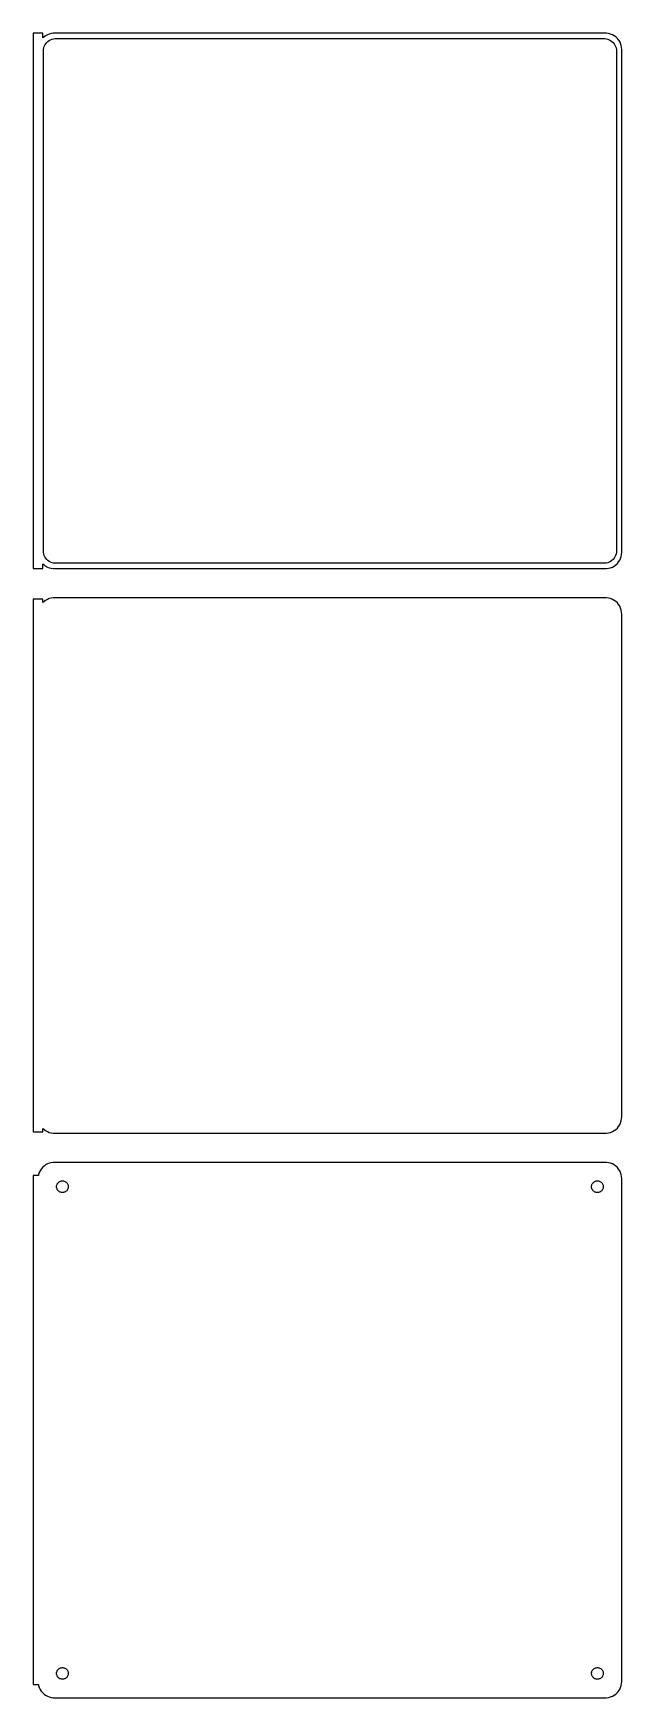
# Model space of a CAD drawing. Header units: metres. Extents: x -92 to 90, y 266 to 778.
import ezdxf

# ---------------------------------------------------------------- set-up
doc = ezdxf.new("R2010")
doc.units = ezdxf.units.M

msp = doc.modelspace()

# ---------------------------------------------------------------- linework, layer by layer
for p, q in [((-88.5, 778.49), (-91.5, 778.49)), ((-91.5, 778.49), (-91.5, 613.51)), ((-88.5, 777.059), (-88.5, 778.49)), ((-88.1871, 777.353), (-88.5, 777.059)), ((-87.6791, 777.722), (-88.1871, 777.353)), ((-88.1007, 774.426), (-87.8936, 774.866)), ((-87.8936, 774.866), (-87.633, 775.276)), ((-87.1289, 778.024), (-87.6791, 777.722)), ((-87.633, 775.276), (-87.323, 775.651)), ((-87.323, 775.651), (-86.9685, 775.984)), ((-86.5451, 778.255), (-87.1289, 778.024)), ((-86.9685, 775.984), (-86.5751, 776.27)), ((-86.5751, 776.27), (-86.1489, 776.504)), ((-85.9369, 778.411), (-86.5451, 778.255)), ((-86.1489, 776.504), (-85.6967, 776.683)), ((-85.3139, 778.49), (-85.9369, 778.411)), ((-85.6967, 776.683), (-85.2256, 776.804)), ((85.3139, 778.49), (-85.3139, 778.49)), ((-85.2256, 776.804), (-84.7432, 776.865)), ((-84.7432, 776.865), (84.7432, 776.865)), ((84.7432, 776.865), (85.2256, 776.804)), ((85.2256, 776.804), (85.6967, 776.683)), ((85.9369, 778.411), (85.3139, 778.49)), ((85.6967, 776.683), (86.1489, 776.504)), ((86.5451, 778.255), (85.9369, 778.411)), ((86.1489, 776.504), (86.5751, 776.27)), ((87.1289, 778.024), (86.5451, 778.255)), ((86.5751, 776.27), (86.9685, 775.984)), ((86.9685, 775.984), (87.323, 775.651)), ((87.6791, 777.722), (87.1289, 778.024)), ((87.323, 775.651), (87.633, 775.276)), ((87.633, 775.276), (87.8936, 774.866)), ((88.1871, 777.353), (87.6791, 777.722)), ((87.8936, 774.866), (88.1007, 774.426)), ((88.6448, 776.923), (88.1871, 777.353)), ((89.0451, 776.439), (88.6448, 776.923)), ((89.3815, 775.909), (89.0451, 776.439)), ((89.6489, 775.341), (89.3815, 775.909)), ((89.8429, 774.743), (89.6489, 775.341)), ((89.9606, 774.127), (89.8429, 774.743)), ((-88.3726, 773), (-88.3421, 773.485)), ((-88.3726, 619), (-88.3726, 773)), ((-88.3421, 773.485), (-88.251, 773.963)), ((-88.251, 773.963), (-88.1007, 774.426)), ((88.1007, 774.426), (88.251, 773.963)), ((88.251, 773.963), (88.3421, 773.485)), ((88.3421, 773.485), (88.3726, 773)), ((88.3726, 773), (88.3726, 619)), ((90, 773.5), (89.9606, 774.127)), ((90, 618.5), (90, 773.5)), ((-88.3421, 618.515), (-88.3726, 619)), ((-88.251, 618.037), (-88.3421, 618.515)), ((-88.1007, 617.574), (-88.251, 618.037)), ((-87.8936, 617.134), (-88.1007, 617.574)), ((-87.633, 616.724), (-87.8936, 617.134)), ((-87.323, 616.349), (-87.633, 616.724)), ((-86.9685, 616.016), (-87.323, 616.349)), ((-86.5751, 615.73), (-86.9685, 616.016)), ((-86.1489, 615.496), (-86.5751, 615.73)), ((86.5751, 615.73), (86.1489, 615.496)), ((86.9685, 616.016), (86.5751, 615.73)), ((87.323, 616.349), (86.9685, 616.016)), ((87.633, 616.724), (87.323, 616.349)), ((87.8936, 617.134), (87.633, 616.724)), ((88.1007, 617.574), (87.8936, 617.134)), ((88.251, 618.037), (88.1007, 617.574)), ((88.3421, 618.515), (88.251, 618.037)), ((88.3726, 619), (88.3421, 618.515)), ((89.0451, 615.561), (89.3815, 616.091)), ((89.3815, 616.091), (89.6489, 616.659)), ((89.6489, 616.659), (89.8429, 617.257)), ((89.8429, 617.257), (89.9606, 617.873)), ((89.9606, 617.873), (90, 618.5)), ((-91.5, 613.51), (-88.5, 613.51)), ((-88.5, 614.941), (-88.1871, 614.647)), ((-88.5, 613.51), (-88.5, 614.941)), ((-88.1871, 614.647), (-87.6791, 614.278)), ((-87.6791, 614.278), (-87.1289, 613.976)), ((-87.1289, 613.976), (-86.5451, 613.745)), ((-86.5451, 613.745), (-85.9369, 613.589)), ((-85.6967, 615.317), (-86.1489, 615.496)), ((-85.9369, 613.589), (-85.3139, 613.51)), ((-85.2256, 615.196), (-85.6967, 615.317)), ((-85.3139, 613.51), (85.3139, 613.51)), ((-84.7432, 615.135), (-85.2256, 615.196)), ((84.7432, 615.135), (-84.7432, 615.135)), ((85.2256, 615.196), (84.7432, 615.135)), ((85.6967, 615.317), (85.2256, 615.196)), ((85.3139, 613.51), (85.9369, 613.589)), ((86.1489, 615.496), (85.6967, 615.317)), ((85.9369, 613.589), (86.5451, 613.745)), ((86.5451, 613.745), (87.1289, 613.976)), ((87.1289, 613.976), (87.6791, 614.278)), ((87.6791, 614.278), (88.1871, 614.647)), ((88.1871, 614.647), (88.6448, 615.077)), ((88.6448, 615.077), (89.0451, 615.561)), ((-88.5, 604.115), (-91.5, 604.115)), ((-91.5, 604.115), (-91.5, 439.885)), ((-88.5, 603.059), (-88.5, 604.115)), ((-88.1871, 603.353), (-88.5, 603.059)), ((-87.6791, 603.722), (-88.1871, 603.353)), ((-87.1289, 604.024), (-87.6791, 603.722)), ((-86.5451, 604.255), (-87.1289, 604.024)), ((-85.9369, 604.411), (-86.5451, 604.255)), ((-85.3139, 604.49), (-85.9369, 604.411)), ((85.3139, 604.49), (-85.3139, 604.49)), ((85.9369, 604.411), (85.3139, 604.49)), ((86.5451, 604.255), (85.9369, 604.411)), ((87.1289, 604.024), (86.5451, 604.255)), ((87.6791, 603.722), (87.1289, 604.024)), ((88.1871, 603.353), (87.6791, 603.722)), ((88.6448, 602.923), (88.1871, 603.353)), ((89.0451, 602.439), (88.6448, 602.923)), ((89.3815, 601.909), (89.0451, 602.439)), ((89.6489, 601.341), (89.3815, 601.909)), ((89.8429, 600.743), (89.6489, 601.341)), ((89.9606, 600.127), (89.8429, 600.743)), ((90, 599.5), (89.9606, 600.127)), ((90, 444.5), (90, 599.5)), ((88.6448, 441.077), (89.0451, 441.561)), ((89.0451, 441.561), (89.3815, 442.091)), ((89.3815, 442.091), (89.6489, 442.659)), ((89.6489, 442.659), (89.8429, 443.257)), ((89.8429, 443.257), (89.9606, 443.873)), ((89.9606, 443.873), (90, 444.5)), ((-91.5, 439.885), (-88.5, 439.885)), ((-88.5, 439.885), (-88.5, 440.941)), ((-88.5, 440.941), (-88.1871, 440.647)), ((-88.1871, 440.647), (-87.6791, 440.278)), ((-87.6791, 440.278), (-87.1289, 439.976)), ((-87.1289, 439.976), (-86.5451, 439.745)), ((-86.5451, 439.745), (-85.9369, 439.589)), ((-85.9369, 439.589), (-85.3139, 439.51)), ((-85.3139, 439.51), (85.3139, 439.51)), ((85.3139, 439.51), (85.9369, 439.589)), ((85.9369, 439.589), (86.5451, 439.745)), ((86.5451, 439.745), (87.1289, 439.976)), ((87.1289, 439.976), (87.6791, 440.278)), ((87.6791, 440.278), (88.1871, 440.647)), ((88.1871, 440.647), (88.6448, 441.077)), ((-89.9, 426.444), (-91.5, 426.444)), ((-91.5, 426.444), (-91.5, 269.556)), ((-89.8429, 426.743), (-89.9, 426.444)), ((-89.6489, 427.341), (-89.8429, 426.743)), ((-89.3815, 427.909), (-89.6489, 427.341)), ((-89.0451, 428.439), (-89.3815, 427.909)), ((-88.6448, 428.923), (-89.0451, 428.439)), ((-88.1871, 429.353), (-88.6448, 428.923)), ((-87.6791, 429.722), (-88.1871, 429.353)), ((-87.1289, 430.024), (-87.6791, 429.722)), ((-86.5451, 430.255), (-87.1289, 430.024)), ((-85.9369, 430.411), (-86.5451, 430.255)), ((-85.3139, 430.49), (-85.9369, 430.411)), ((85.3139, 430.49), (-85.3139, 430.49)), ((85.9369, 430.411), (85.3139, 430.49)), ((86.5451, 430.255), (85.9369, 430.411)), ((87.1289, 430.024), (86.5451, 430.255)), ((87.6791, 429.722), (87.1289, 430.024)), ((88.1871, 429.353), (87.6791, 429.722)), ((88.6448, 428.923), (88.1871, 429.353)), ((89.0451, 428.439), (88.6448, 428.923)), ((89.3815, 427.909), (89.0451, 428.439)), ((89.6489, 427.341), (89.3815, 427.909)), ((89.8429, 426.743), (89.6489, 427.341)), ((89.9606, 426.127), (89.8429, 426.743)), ((90, 425.5), (89.9606, 426.127)), ((-84.3, 423), (-84.2858, 423.226)), ((-84.2858, 422.774), (-84.3, 423)), ((-84.2858, 423.226), (-84.2434, 423.448)), ((-84.2434, 422.552), (-84.2858, 422.774)), ((-84.2434, 423.448), (-84.1736, 423.663)), ((-84.1736, 422.337), (-84.2434, 422.552)), ((-84.1736, 423.663), (-84.0773, 423.867)), ((-84.0773, 422.133), (-84.1736, 422.337)), ((-84.0773, 423.867), (-83.9562, 424.058)), ((-83.9562, 421.942), (-84.0773, 422.133)), ((-83.9562, 424.058), (-83.8121, 424.232)), ((-83.8121, 421.768), (-83.9562, 421.942)), ((-83.8121, 424.232), (-83.6474, 424.387)), ((-83.6474, 421.613), (-83.8121, 421.768)), ((-83.6474, 424.387), (-83.4645, 424.52)), ((-83.4645, 421.48), (-83.6474, 421.613)), ((-83.4645, 424.52), (-83.2664, 424.629)), ((-83.2664, 421.371), (-83.4645, 421.48)), ((-83.2664, 424.629), (-83.0562, 424.712)), ((-83.0562, 421.288), (-83.2664, 421.371)), ((-83.0562, 424.712), (-82.8373, 424.768)), ((-82.8373, 421.232), (-83.0562, 421.288)), ((-82.8373, 424.768), (-82.613, 424.796)), ((-82.613, 421.204), (-82.8373, 421.232)), ((-82.613, 424.796), (-82.387, 424.796)), ((-82.387, 421.204), (-82.613, 421.204)), ((-82.387, 424.796), (-82.1627, 424.768)), ((-82.1627, 421.232), (-82.387, 421.204)), ((-82.1627, 424.768), (-81.9438, 424.712)), ((-81.9438, 421.288), (-82.1627, 421.232)), ((-81.9438, 424.712), (-81.7336, 424.629)), ((-81.7336, 421.371), (-81.9438, 421.288)), ((-81.7336, 424.629), (-81.5355, 424.52)), ((-81.5355, 421.48), (-81.7336, 421.371)), ((-81.5355, 424.52), (-81.3526, 424.387)), ((-81.3526, 421.613), (-81.5355, 421.48)), ((-81.3526, 424.387), (-81.1879, 424.232)), ((-81.1879, 421.768), (-81.3526, 421.613)), ((-81.1879, 424.232), (-81.0438, 424.058)), ((-81.0438, 421.942), (-81.1879, 421.768)), ((-81.0438, 424.058), (-80.9226, 423.867)), ((-80.9226, 422.133), (-81.0438, 421.942)), ((-80.9226, 423.867), (-80.8264, 423.663)), ((-80.8264, 422.337), (-80.9226, 422.133)), ((-80.8264, 423.663), (-80.7565, 423.448)), ((-80.7565, 422.552), (-80.8264, 422.337)), ((-80.7565, 423.448), (-80.7142, 423.226)), ((-80.7142, 422.774), (-80.7565, 422.552)), ((-80.7142, 423.226), (-80.7, 423)), ((-80.7, 423), (-80.7142, 422.774)), ((80.7, 423), (80.7142, 423.226)), ((80.7142, 422.774), (80.7, 423)), ((80.7142, 423.226), (80.7565, 423.448)), ((80.7565, 422.552), (80.7142, 422.774)), ((80.7565, 423.448), (80.8264, 423.663)), ((80.8264, 422.337), (80.7565, 422.552)), ((80.8264, 423.663), (80.9226, 423.867)), ((80.9226, 422.133), (80.8264, 422.337)), ((80.9226, 423.867), (81.0438, 424.058)), ((81.0438, 421.942), (80.9226, 422.133)), ((81.0438, 424.058), (81.1879, 424.232)), ((81.1879, 421.768), (81.0438, 421.942)), ((81.1879, 424.232), (81.3526, 424.387)), ((81.3526, 421.613), (81.1879, 421.768)), ((81.3526, 424.387), (81.5355, 424.52)), ((81.5355, 421.48), (81.3526, 421.613)), ((81.5355, 424.52), (81.7336, 424.629)), ((81.7336, 421.371), (81.5355, 421.48)), ((81.7336, 424.629), (81.9438, 424.712)), ((81.9438, 421.288), (81.7336, 421.371)), ((81.9438, 424.712), (82.1627, 424.768)), ((82.1627, 421.232), (81.9438, 421.288)), ((82.1627, 424.768), (82.387, 424.796)), ((82.387, 421.204), (82.1627, 421.232)), ((82.387, 424.796), (82.613, 424.796)), ((82.613, 421.204), (82.387, 421.204)), ((82.613, 424.796), (82.8373, 424.768)), ((82.8373, 421.232), (82.613, 421.204)), ((82.8373, 424.768), (83.0562, 424.712)), ((83.0562, 421.288), (82.8373, 421.232)), ((83.0562, 424.712), (83.2664, 424.629)), ((83.2664, 421.371), (83.0562, 421.288)), ((83.2664, 424.629), (83.4645, 424.52)), ((83.4645, 421.48), (83.2664, 421.371)), ((83.4645, 424.52), (83.6474, 424.387)), ((83.6474, 421.613), (83.4645, 421.48)), ((83.6474, 424.387), (83.8121, 424.232)), ((83.8121, 421.768), (83.6474, 421.613)), ((83.8121, 424.232), (83.9562, 424.058)), ((83.9562, 421.942), (83.8121, 421.768)), ((83.9562, 424.058), (84.0773, 423.867)), ((84.0773, 422.133), (83.9562, 421.942)), ((84.0773, 423.867), (84.1736, 423.663)), ((84.1736, 422.337), (84.0773, 422.133)), ((84.1736, 423.663), (84.2434, 423.448)), ((84.2434, 422.552), (84.1736, 422.337)), ((84.2434, 423.448), (84.2858, 423.226)), ((84.2858, 422.774), (84.2434, 422.552)), ((84.2858, 423.226), (84.3, 423)), ((84.3, 423), (84.2858, 422.774)), ((90, 270.5), (90, 425.5)), ((-84.3, 273), (-84.2858, 273.226)), ((-84.2858, 272.774), (-84.3, 273)), ((-84.2858, 273.226), (-84.2434, 273.448)), ((-84.2434, 272.552), (-84.2858, 272.774)), ((-84.2434, 273.448), (-84.1736, 273.663)), ((-84.1736, 272.337), (-84.2434, 272.552)), ((-84.1736, 273.663), (-84.0773, 273.867)), ((-84.0773, 272.133), (-84.1736, 272.337)), ((-84.0773, 273.867), (-83.9562, 274.058)), ((-83.9562, 271.942), (-84.0773, 272.133)), ((-83.9562, 274.058), (-83.8121, 274.232)), ((-83.8121, 271.768), (-83.9562, 271.942)), ((-83.8121, 274.232), (-83.6474, 274.387)), ((-83.6474, 274.387), (-83.4645, 274.52)), ((-83.4645, 274.52), (-83.2664, 274.629)), ((-83.2664, 274.629), (-83.0562, 274.712)), ((-83.0562, 274.712), (-82.8373, 274.768)), ((-82.8373, 274.768), (-82.613, 274.796)), ((-82.613, 274.796), (-82.387, 274.796)), ((-82.387, 274.796), (-82.1627, 274.768)), ((-82.1627, 274.768), (-81.9438, 274.712)), ((-81.9438, 274.712), (-81.7336, 274.629)), ((-81.7336, 274.629), (-81.5355, 274.52)), ((-81.5355, 274.52), (-81.3526, 274.387)), ((-81.3526, 274.387), (-81.1879, 274.232)), ((-81.1879, 274.232), (-81.0438, 274.058)), ((-81.0438, 271.942), (-81.1879, 271.768)), ((-81.0438, 274.058), (-80.9226, 273.867)), ((-80.9226, 272.133), (-81.0438, 271.942)), ((-80.9226, 273.867), (-80.8264, 273.663)), ((-80.8264, 272.337), (-80.9226, 272.133)), ((-80.8264, 273.663), (-80.7565, 273.448)), ((-80.7565, 272.552), (-80.8264, 272.337)), ((-80.7565, 273.448), (-80.7142, 273.226)), ((-80.7142, 272.774), (-80.7565, 272.552)), ((-80.7142, 273.226), (-80.7, 273)), ((-80.7, 273), (-80.7142, 272.774)), ((80.7, 273), (80.7142, 273.226)), ((80.7142, 272.774), (80.7, 273)), ((80.7142, 273.226), (80.7565, 273.448)), ((80.7565, 272.552), (80.7142, 272.774)), ((80.7565, 273.448), (80.8264, 273.663)), ((80.8264, 272.337), (80.7565, 272.552)), ((80.8264, 273.663), (80.9226, 273.867)), ((80.9226, 272.133), (80.8264, 272.337)), ((80.9226, 273.867), (81.0438, 274.058)), ((81.0438, 271.942), (80.9226, 272.133)), ((81.0438, 274.058), (81.1879, 274.232)), ((81.1879, 271.768), (81.0438, 271.942)), ((81.1879, 274.232), (81.3526, 274.387)), ((81.3526, 274.387), (81.5355, 274.52)), ((81.5355, 274.52), (81.7336, 274.629)), ((81.7336, 274.629), (81.9438, 274.712)), ((81.9438, 274.712), (82.1627, 274.768)), ((82.1627, 274.768), (82.387, 274.796)), ((82.387, 274.796), (82.613, 274.796)), ((82.613, 274.796), (82.8373, 274.768)), ((82.8373, 274.768), (83.0562, 274.712)), ((83.0562, 274.712), (83.2664, 274.629)), ((83.2664, 274.629), (83.4645, 274.52)), ((83.4645, 274.52), (83.6474, 274.387)), ((83.6474, 274.387), (83.8121, 274.232)), ((83.8121, 274.232), (83.9562, 274.058)), ((83.9562, 271.942), (83.8121, 271.768)), ((83.9562, 274.058), (84.0773, 273.867)), ((84.0773, 272.133), (83.9562, 271.942)), ((84.0773, 273.867), (84.1736, 273.663)), ((84.1736, 272.337), (84.0773, 272.133)), ((84.1736, 273.663), (84.2434, 273.448)), ((84.2434, 272.552), (84.1736, 272.337)), ((84.2434, 273.448), (84.2858, 273.226)), ((84.2858, 272.774), (84.2434, 272.552)), ((84.2858, 273.226), (84.3, 273)), ((84.3, 273), (84.2858, 272.774)), ((-91.5, 269.556), (-89.9, 269.556)), ((-89.9, 269.556), (-89.8429, 269.257)), ((-89.8429, 269.257), (-89.6489, 268.659)), ((-89.6489, 268.659), (-89.3815, 268.091)), ((-89.3815, 268.091), (-89.0451, 267.561)), ((-89.0451, 267.561), (-88.6448, 267.077)), ((-88.6448, 267.077), (-88.1871, 266.647)), ((-83.6474, 271.613), (-83.8121, 271.768)), ((-83.4645, 271.48), (-83.6474, 271.613)), ((-83.2664, 271.371), (-83.4645, 271.48)), ((-83.0562, 271.288), (-83.2664, 271.371)), ((-82.8373, 271.232), (-83.0562, 271.288)), ((-82.613, 271.204), (-82.8373, 271.232)), ((-82.387, 271.204), (-82.613, 271.204)), ((-82.1627, 271.232), (-82.387, 271.204)), ((-81.9438, 271.288), (-82.1627, 271.232)), ((-81.7336, 271.371), (-81.9438, 271.288)), ((-81.5355, 271.48), (-81.7336, 271.371)), ((-81.3526, 271.613), (-81.5355, 271.48)), ((-81.1879, 271.768), (-81.3526, 271.613)), ((81.3526, 271.613), (81.1879, 271.768)), ((81.5355, 271.48), (81.3526, 271.613)), ((81.7336, 271.371), (81.5355, 271.48)), ((81.9438, 271.288), (81.7336, 271.371)), ((82.1627, 271.232), (81.9438, 271.288)), ((82.387, 271.204), (82.1627, 271.232)), ((82.613, 271.204), (82.387, 271.204)), ((82.8373, 271.232), (82.613, 271.204)), ((83.0562, 271.288), (82.8373, 271.232)), ((83.2664, 271.371), (83.0562, 271.288)), ((83.4645, 271.48), (83.2664, 271.371)), ((83.6474, 271.613), (83.4645, 271.48)), ((83.8121, 271.768), (83.6474, 271.613)), ((88.1871, 266.647), (88.6448, 267.077)), ((88.6448, 267.077), (89.0451, 267.561)), ((89.0451, 267.561), (89.3815, 268.091)), ((89.3815, 268.091), (89.6489, 268.659)), ((89.6489, 268.659), (89.8429, 269.257)), ((89.8429, 269.257), (89.9606, 269.873)), ((89.9606, 269.873), (90, 270.5)), ((-88.1871, 266.647), (-87.6791, 266.278)), ((-87.6791, 266.278), (-87.1289, 265.976)), ((-87.1289, 265.976), (-86.5451, 265.745)), ((-86.5451, 265.745), (-85.9369, 265.589)), ((-85.9369, 265.589), (-85.3139, 265.51)), ((-85.3139, 265.51), (85.3139, 265.51)), ((85.3139, 265.51), (85.9369, 265.589)), ((85.9369, 265.589), (86.5451, 265.745)), ((86.5451, 265.745), (87.1289, 265.976)), ((87.1289, 265.976), (87.6791, 266.278)), ((87.6791, 266.278), (88.1871, 266.647))]:
    msp.add_line(p, q)

doc.saveas('drawing.dxf')
